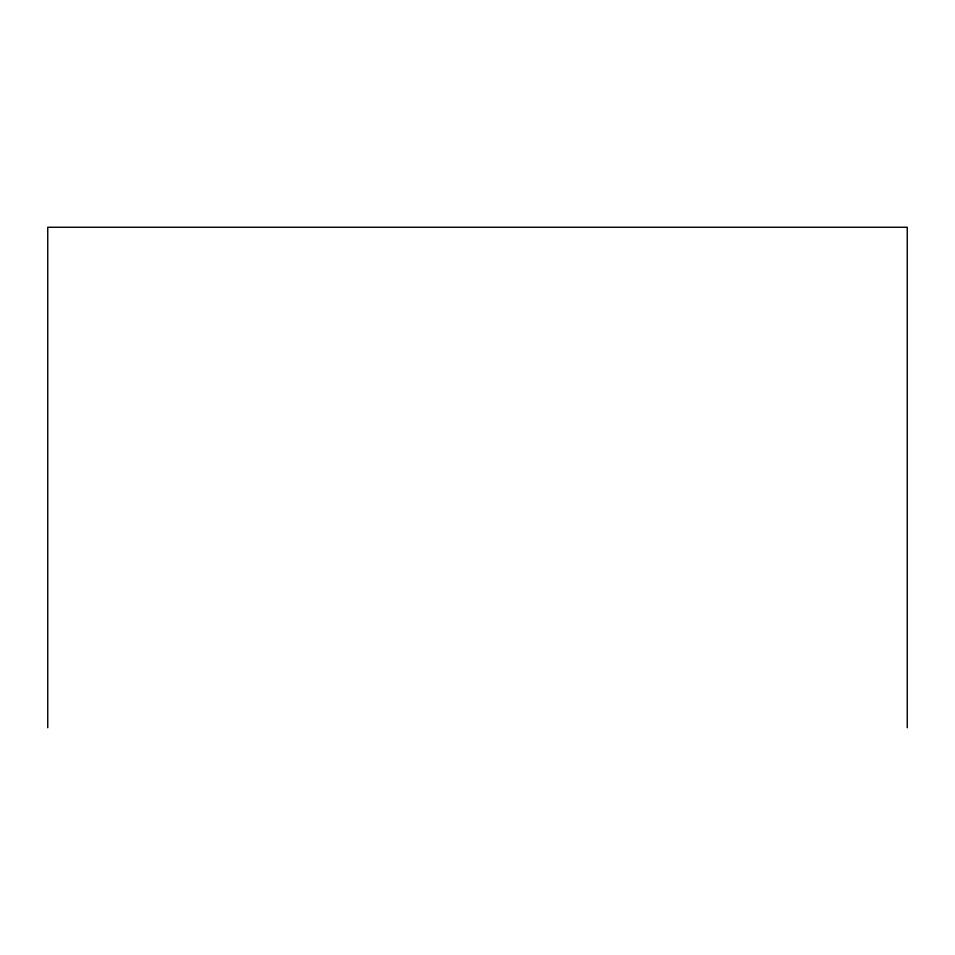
<?xml version="1.0" encoding="UTF-8"?>
<svg xmlns="http://www.w3.org/2000/svg" width="955" height="955" viewBox="0 0 955 955"><rect width="100%" height="100%" fill="white"/><g stroke="black" fill="none" stroke-linecap="round" stroke-linejoin="round"><path stroke-width="1.43" d="M907.25 727.746L907.25 227.254L47.75 227.254L47.75 727.746"/></g></svg>
